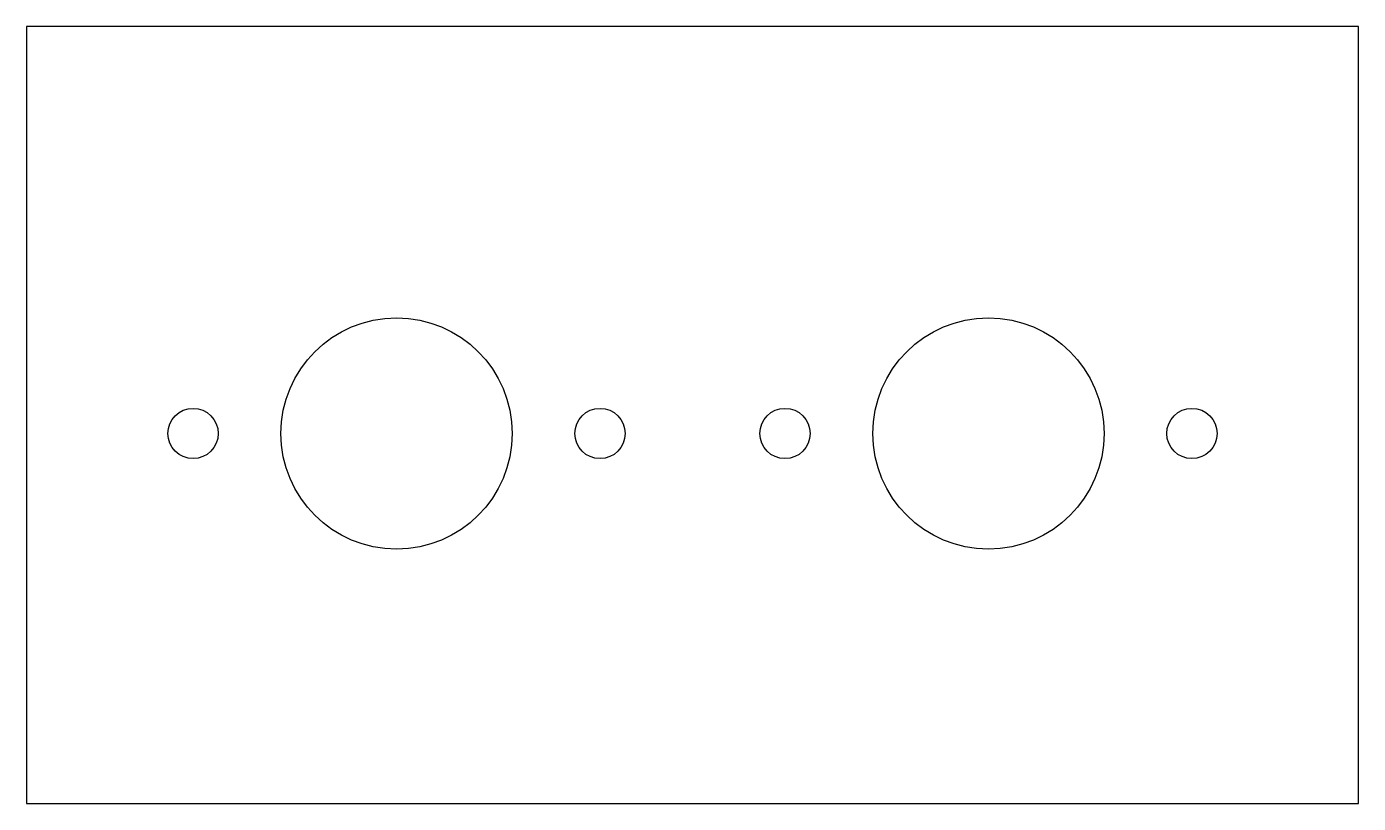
# Model space of a CAD drawing. Header units: millimetres. Extents: x -45.7 to 45.7, y -26.7 to 26.7.
import ezdxf

# ---------------------------------------------------------------- set-up
doc = ezdxf.new("R2010")
doc.units = ezdxf.units.MM

msp = doc.modelspace()

# ---------------------------------------------------------------- linework, layer by layer
for p, q in [((-45.72, 26.67, 1.27), (-45.72, -26.67, 1.27)), ((45.72, 26.67, 1.27), (-45.72, 26.67, 1.27)), ((45.72, -26.67, 1.27), (45.72, 26.67, 1.27)), ((-45.72, -26.67, 1.27), (45.72, -26.67, 1.27))]:
    msp.add_line(p, q)
for centre, radius in [((-20.32, -1.27, 1.27), 7.938), ((20.32, -1.27, 1.27), 7.938), ((-34.29, -1.27, 1.27), 1.727), ((-6.35, -1.27, 1.27), 1.727), ((6.35, -1.27, 1.27), 1.727), ((34.29, -1.27, 1.27), 1.727)]:
    msp.add_circle(centre, radius)

doc.saveas('drawing.dxf')
